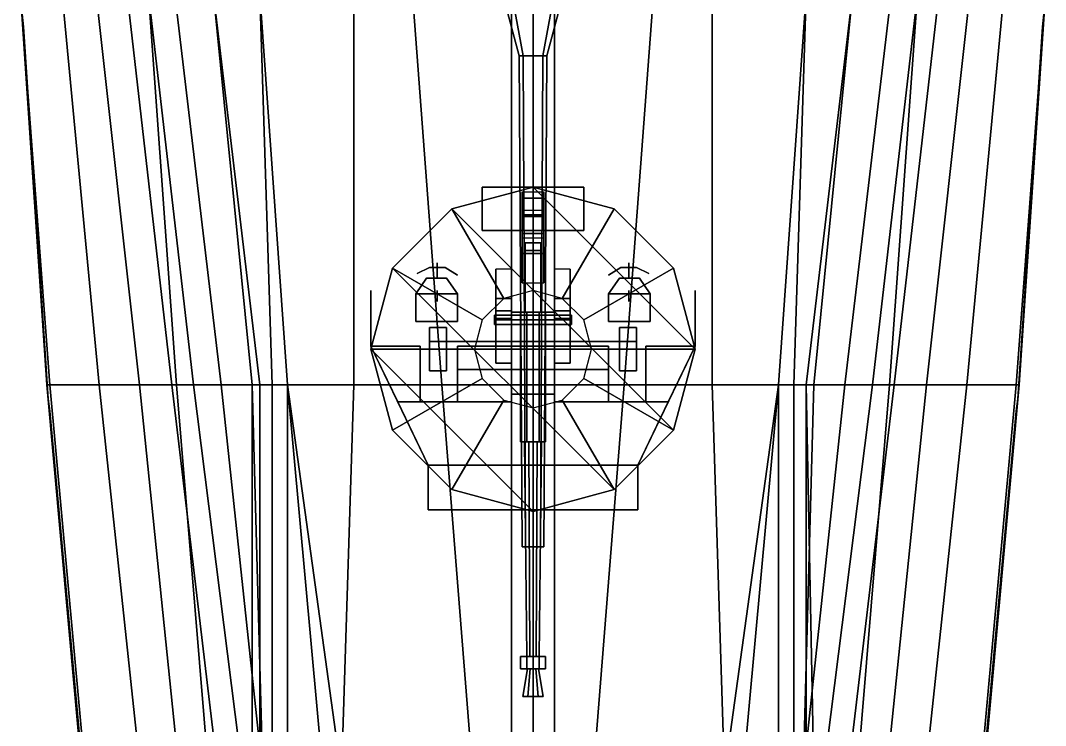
# Model space of a CAD drawing. Header units: millimetres. Extents: x -3.8 to 3.8, y -36.3 to 63.6.
# Drawn here: x -3.32 to 3.32, y -25.62 to -21.05 of the extents above; entities that cross this region are included whole.
import ezdxf

# ---------------------------------------------------------------- set-up
doc = ezdxf.new("R2010")
doc.units = ezdxf.units.MM
for name, color, linetype in [('gun', 1, 'Continuous'), ('railings', 6, 'Continuous'), ('sleeve', 5, 'Continuous'), ('superstructure', 3, 'Continuous'), ('turret', 2, 'Continuous')]:
    doc.layers.add(name, color=color, linetype=linetype)

msp = doc.modelspace()

# ---------------------------------------------------------------- linework, layer by layer
for points in [[(-3.32, -20.88, 1.71), (-3.05, -20.88, 1.01), (-2.81, -23.41, 1.01), (-3.13, -23.41, 1.53)], [(-3.32, -20.88, 1.71), (-3.32, -20.88, 1.71), (-3.13, -23.41, 1.53), (-3.15, -23.41, 1.71)], [(-3.05, -20.88, 1.01), (-2.83, -20.88, 0.53), (-2.55, -23.41, 0.53), (-2.81, -23.41, 1.01)], [(-2.83, -20.88, 0.53), (-2.63, -20.88), (-2.34, -23.41), (-2.55, -23.41, 0.53)], [(-2.63, -20.88), (-2.49, -20.88, -0.27), (-2.2, -23.41, -0.27), (-2.34, -23.41)], [(-2.49, -20.88, -0.27), (-2.32, -20.88, -0.5), (-2.02, -23.41, -0.5), (-2.2, -23.41, -0.27)], [(-2.32, -20.88, -0.5), (-2.07, -20.88, -0.73), (-1.82, -23.41, -0.73), (-2.02, -23.41, -0.5)], [(-2.07, -20.88, -0.73), (-1.77, -20.88, -0.93), (-1.69, -23.41, -0.91), (-1.77, -23.41, -0.85)], [(-2.07, -20.88, -0.73), (-2.07, -20.88, -0.73), (-1.77, -23.41, -0.85), (-1.82, -23.41, -0.73)], [(-1.77, -20.88, -0.93), (-1.77, -20.88, -0.93), (-1.59, -23.41, -0.91), (-1.69, -23.41, -0.91)], [(-1.77, -20.88, -0.93), (-1.16, -20.88, -1.23), (-1.16, -23.41, -1.09), (-1.59, -23.41, -0.91)], [(-1.16, -20.88, -1.23), (-0.78, -20.88, -1.37), (-0.59, -23.41, -1.3), (-1.16, -23.41, -1.09)], [(-0.78, -20.88, -1.37), (-0.14, -20.88, -1.56), (-0.14, -23.41, -1.41), (-0.59, -23.41, -1.3)], [(0, -23.41, -1.41), (-0.14, -23.41, -1.41), (-0.14, -20.88, -1.56), (0, -20.88, -1.56)], [(0, -20.88, -1.56), (0.14, -20.88, -1.56), (0.14, -23.41, -1.41), (0, -23.41, -1.41)], [(0.59, -23.41, -1.3), (0.14, -23.41, -1.41), (0.14, -20.88, -1.56), (0.78, -20.88, -1.37)], [(1.16, -23.41, -1.09), (0.59, -23.41, -1.3), (0.78, -20.88, -1.37), (1.16, -20.88, -1.23)], [(1.59, -23.41, -0.91), (1.16, -23.41, -1.09), (1.16, -20.88, -1.23), (1.77, -20.88, -0.93)], [(1.69, -23.41, -0.91), (1.59, -23.41, -0.91), (1.77, -20.88, -0.93)], [(1.77, -23.41, -0.85), (1.69, -23.41, -0.91), (1.77, -20.88, -0.93), (2.07, -20.88, -0.73)], [(1.82, -23.41, -0.73), (1.77, -23.41, -0.85), (2.07, -20.88, -0.73)], [(2.02, -23.41, -0.5), (1.82, -23.41, -0.73), (2.07, -20.88, -0.73), (2.32, -20.88, -0.5)], [(2.2, -23.41, -0.27), (2.02, -23.41, -0.5), (2.32, -20.88, -0.5), (2.49, -20.88, -0.27)], [(2.34, -23.41), (2.2, -23.41, -0.27), (2.49, -20.88, -0.27), (2.63, -20.88)], [(2.55, -23.41, 0.53), (2.34, -23.41), (2.63, -20.88), (2.83, -20.88, 0.53)], [(2.81, -23.41, 1.01), (2.55, -23.41, 0.53), (2.83, -20.88, 0.53), (3.05, -20.88, 1.01)], [(3.13, -23.41, 1.53), (2.81, -23.41, 1.01), (3.05, -20.88, 1.01), (3.32, -20.88, 1.71)], [(3.15, -23.41, 1.71), (3.13, -23.41, 1.53), (3.32, -20.88, 1.71)], [(-3.15, -23.41, 1.71), (-3.13, -23.41, 1.53), (-2.9, -25.94, 1.53), (-2.92, -25.94, 1.72)], [(-3.13, -23.41, 1.53), (-2.81, -23.41, 1.01), (-2.54, -25.94, 1.01), (-2.9, -25.94, 1.53)], [(-2.81, -23.41, 1.01), (-2.55, -23.41, 0.53), (-2.29, -25.94, 0.53), (-2.54, -25.94, 1.01)], [(-2.55, -23.41, 0.53), (-2.34, -23.41), (-2.04, -25.94), (-2.29, -25.94, 0.53)], [(-2.34, -23.41), (-2.2, -23.41, -0.27), (-1.88, -25.94, -0.27), (-2.04, -25.94)], [(-2.2, -23.41, -0.27), (-2.02, -23.41, -0.5), (-1.75, -25.94, -0.5), (-1.88, -25.94, -0.27)], [(-2.02, -23.41, -0.5), (-1.82, -23.41, -0.73), (-1.75, -25.94, -0.5)], [(-1.82, -23.41, -0.73), (-1.82, -23.41, -0.73), (-1.82, -25.94, -0.73), (-1.75, -25.94, -0.5)], [(-1.82, -23.41, -0.73), (-1.77, -23.41, -0.85), (-1.77, -25.94, -0.85), (-1.82, -25.94, -0.73)], [(-1.77, -23.41, -0.85), (-1.69, -23.41, -0.91), (-1.69, -25.94, -0.91), (-1.77, -25.94, -0.85)], [(-1.69, -23.41, -0.91), (-1.59, -23.41, -0.91), (-1.59, -25.94, -0.91), (-1.69, -25.94, -0.91)], [(-1.59, -23.41, -0.91), (-1.59, -23.41, -0.91), (-1.24, -25.94, -0.85), (-1.36, -25.94, -0.85)], [(-1.59, -23.41, -0.91), (-1.59, -23.41, -0.91), (-1.36, -25.94, -0.85), (-1.59, -25.94, -0.91)], [(-1.59, -23.41, -0.91), (-1.16, -23.41, -1.09), (-1.24, -25.94, -0.85)], [(-1.16, -23.41, -1.09), (-0.59, -23.41, -1.3), (-0.39, -25.94, -1.2), (-1.24, -25.94, -0.85)], [(-0.59, -23.41, -1.3), (-0.14, -23.41, -1.41), (-0.14, -25.94, -1.26), (-0.39, -25.94, -1.2)], [(0, -25.94, -1.26), (-0.14, -25.94, -1.26), (-0.14, -23.41, -1.41), (0, -23.41, -1.41)], [(0, -23.41, -1.41), (0.14, -23.41, -1.41), (0.14, -25.94, -1.26), (0, -25.94, -1.26)], [(0.39, -25.94, -1.2), (0.14, -25.94, -1.26), (0.14, -23.41, -1.41), (0.59, -23.41, -1.3)], [(1.24, -25.94, -0.85), (0.39, -25.94, -1.2), (0.59, -23.41, -1.3), (1.16, -23.41, -1.09)], [(1.24, -25.94, -0.85), (1.24, -25.94, -0.85), (1.16, -23.41, -1.09), (1.59, -23.41, -0.91)], [(1.36, -25.94, -0.85), (1.24, -25.94, -0.85), (1.59, -23.41, -0.91)], [(1.59, -25.94, -0.91), (1.36, -25.94, -0.85), (1.59, -23.41, -0.91)], [(1.69, -25.94, -0.91), (1.59, -25.94, -0.91), (1.59, -23.41, -0.91), (1.69, -23.41, -0.91)], [(1.77, -25.94, -0.85), (1.69, -25.94, -0.91), (1.69, -23.41, -0.91), (1.77, -23.41, -0.85)], [(1.88, -25.94, -0.27), (1.75, -25.94, -0.5), (2.02, -23.41, -0.5), (2.2, -23.41, -0.27)], [(1.75, -25.94, -0.5), (1.82, -25.94, -0.73), (1.77, -23.41, -0.85), (1.82, -23.41, -0.73)], [(1.75, -25.94, -0.5), (1.75, -25.94, -0.5), (1.82, -23.41, -0.73), (2.02, -23.41, -0.5)], [(1.82, -25.94, -0.73), (1.77, -25.94, -0.85), (1.77, -23.41, -0.85)], [(2.04, -25.94), (1.88, -25.94, -0.27), (2.2, -23.41, -0.27), (2.34, -23.41)], [(2.29, -25.94, 0.53), (2.04, -25.94), (2.34, -23.41), (2.55, -23.41, 0.53)], [(2.54, -25.94, 1.01), (2.29, -25.94, 0.53), (2.55, -23.41, 0.53), (2.81, -23.41, 1.01)], [(2.9, -25.94, 1.53), (2.54, -25.94, 1.01), (2.81, -23.41, 1.01), (3.13, -23.41, 1.53)], [(2.92, -25.94, 1.72), (2.9, -25.94, 1.53), (3.13, -23.41, 1.53), (3.15, -23.41, 1.71)]]:
    msp.add_3dface(points)
at = {"layer": 'gun'}
for points in [[(-0.07, -24.46, 3.43), (-0.0495, -24.46, 3.4795), (-0.0636, -21.28, 3.4936), (-0.09, -21.28, 3.43)], [(-0.0495, -24.46, 3.3805), (-0.07, -24.46, 3.43), (-0.09, -21.28, 3.43), (-0.0636, -21.28, 3.3664)], [(-0.0495, -24.46, 3.4795), (0, -24.46, 3.5), (0, -21.28, 3.52), (-0.0636, -21.28, 3.4936)], [(0, -24.46, 3.36), (-0.0495, -24.46, 3.3805), (-0.0636, -21.28, 3.3664), (0, -21.28, 3.34)], [(0, -24.46, 3.5), (0.0495, -24.46, 3.4795), (0.0636, -21.28, 3.4936), (0, -21.28, 3.52)], [(0.0495, -24.46, 3.3805), (0, -24.46, 3.36), (0, -21.28, 3.34), (0.0636, -21.28, 3.3664)], [(0.0495, -24.46, 3.4795), (0.07, -24.46, 3.43), (0.09, -21.28, 3.43), (0.0636, -21.28, 3.4936)], [(0.07, -24.46, 3.43), (0.0495, -24.46, 3.3805), (0.0636, -21.28, 3.3664), (0.09, -21.28, 3.43)], [(-0.04, -25.17, 3.05), (-0.02, -25.17, 3.0846), (-0.0275, -23.78, 3.0976), (-0.055, -23.78, 3.05)], [(-0.02, -25.17, 3.0154), (-0.04, -25.17, 3.05), (-0.055, -23.78, 3.05), (-0.0275, -23.78, 3.0024)], [(0.02, -25.17, 3.0154), (-0.02, -25.17, 3.0154), (-0.0275, -23.78, 3.0024), (0.0275, -23.78, 3.0024)], [(-0.02, -25.17, 3.0846), (0.02, -25.17, 3.0846), (0.0275, -23.78, 3.0976), (-0.0275, -23.78, 3.0976)], [(0.02, -25.17, 3.0846), (0.04, -25.17, 3.05), (0.055, -23.78, 3.05), (0.0275, -23.78, 3.0976)], [(0.04, -25.17, 3.05), (0.02, -25.17, 3.0154), (0.0275, -23.78, 3.0024), (0.055, -23.78, 3.05)], [(-0.07, -24.46, 3.43), (0.0495, -24.46, 3.3805), (0.07, -24.46, 3.43), (-0.0495, -24.46, 3.4795)], [(-0.0495, -24.46, 3.3805), (0, -24.46, 3.36), (0.0495, -24.46, 3.3805), (-0.07, -24.46, 3.43)], [(-0.0495, -24.46, 3.4795), (0.07, -24.46, 3.43), (0.0495, -24.46, 3.4795), (0, -24.46, 3.5)], [(-0.04, -25.17, 3.1193), (-0.08, -25.17, 3.05), (-0.08, -25.25, 3.05), (-0.04, -25.25, 3.1193)], [(-0.08, -25.17, 3.05), (-0.04, -25.17, 2.9807), (-0.04, -25.25, 2.9807), (-0.08, -25.25, 3.05)], [(0.08, -25.17, 3.05), (-0.08, -25.17, 3.05), (-0.04, -25.17, 3.1193), (0.04, -25.17, 3.1193)], [(0.04, -25.17, 2.9807), (-0.04, -25.17, 2.9807), (-0.08, -25.17, 3.05), (0.08, -25.17, 3.05)], [(-0.04, -25.17, 2.9807), (0.04, -25.17, 2.9807), (0.04, -25.25, 2.9807), (-0.04, -25.25, 2.9807)], [(0.04, -25.17, 3.1193), (-0.04, -25.17, 3.1193), (-0.04, -25.25, 3.1193), (0.04, -25.25, 3.1193)], [(0.08, -25.17, 3.05), (0.04, -25.17, 3.1193), (0.04, -25.25, 3.1193), (0.08, -25.25, 3.05)], [(0.04, -25.17, 2.9807), (0.08, -25.17, 3.05), (0.08, -25.25, 3.05), (0.04, -25.25, 2.9807)], [(0.04, -25.25, 3.1193), (-0.04, -25.25, 3.1193), (-0.08, -25.25, 3.05), (0.08, -25.25, 3.05)], [(0.08, -25.25, 3.05), (-0.08, -25.25, 3.05), (-0.04, -25.25, 2.9807), (0.04, -25.25, 2.9807)], [(-0.0175, -25.25, 3.0803), (-0.035, -25.25, 3.05), (-0.065, -25.43, 3.05), (-0.0325, -25.43, 3.1063)], [(-0.035, -25.25, 3.05), (-0.0175, -25.25, 3.0197), (-0.0325, -25.43, 2.9937), (-0.065, -25.43, 3.05)], [(0.0175, -25.25, 3.0803), (-0.0175, -25.25, 3.0803), (-0.0325, -25.43, 3.1063), (0.0325, -25.43, 3.1063)], [(-0.0175, -25.25, 3.0197), (0.0175, -25.25, 3.0197), (0.0325, -25.43, 2.9937), (-0.0325, -25.43, 2.9937)], [(0.035, -25.25, 3.05), (0.0175, -25.25, 3.0803), (0.0325, -25.43, 3.1063), (0.065, -25.43, 3.05)], [(0.0175, -25.25, 3.0197), (0.035, -25.25, 3.05), (0.065, -25.43, 3.05), (0.0325, -25.43, 2.9937)], [(0.0325, -25.43, 3.1063), (-0.0325, -25.43, 3.1063), (-0.065, -25.43, 3.05), (0.065, -25.43, 3.05)], [(0.065, -25.43, 3.05), (-0.065, -25.43, 3.05), (-0.0325, -25.43, 2.9937), (0.0325, -25.43, 2.9937)]]:
    msp.add_3dface(points, dxfattribs=at)
at = {"layer": 'railings'}
for points in [[(-3.31, -21.01, 1.71), (-3.31, -21.01, 2.71), (-3.3, -21.09, 2.71), (-3.3, -21.09, 1.71)], [(-3.3, -21.09, 1.71), (-3.3, -21.09, 2.71), (-3.31, -21.01, 2.71), (-3.31, -21.01, 1.71)], [(3.3, -21.09, 1.71), (3.3, -21.09, 2.71), (3.31, -21.01, 2.71), (3.31, -21.01, 1.71)], [(3.31, -21.01, 1.71), (3.31, -21.01, 2.71), (3.3, -21.09, 2.71), (3.3, -21.09, 1.71)], [(-3.14, -23.5, 2.63), (-3.3, -21.09, 2.63), (-3.3, -21.09, 2.71), (-3.14, -23.5, 2.71)], [(-3.14, -23.5, 2.71), (-3.3, -21.09, 2.71), (-3.3, -21.09, 2.63), (-3.14, -23.5, 2.63)], [(-3.14, -23.5, 2.16), (-3.3, -21.09, 2.16), (-3.3, -21.09, 2.24), (-3.14, -23.5, 2.24)], [(-3.14, -23.5, 2.24), (-3.3, -21.09, 2.24), (-3.3, -21.09, 2.16), (-3.14, -23.5, 2.16)], [(3.14, -23.5, 2.24), (3.3, -21.09, 2.24), (3.3, -21.09, 2.16), (3.14, -23.5, 2.16)], [(3.14, -23.5, 2.16), (3.3, -21.09, 2.16), (3.3, -21.09, 2.24), (3.14, -23.5, 2.24)], [(3.14, -23.5, 2.63), (3.3, -21.09, 2.63), (3.3, -21.09, 2.71), (3.14, -23.5, 2.71)], [(3.14, -23.5, 2.71), (3.3, -21.09, 2.71), (3.3, -21.09, 2.63), (3.14, -23.5, 2.63)], [(-3.14, -23.5, 1.71), (-3.14, -23.5, 2.71), (-3.13, -23.58, 2.71), (-3.13, -23.58, 1.71)], [(-3.13, -23.58, 1.71), (-3.13, -23.58, 2.71), (-3.14, -23.5, 2.71), (-3.14, -23.5, 1.71)], [(3.14, -23.5, 1.71), (3.14, -23.5, 2.71), (3.13, -23.58, 2.71), (3.13, -23.58, 1.71)], [(3.13, -23.58, 1.71), (3.13, -23.58, 2.71), (3.14, -23.5, 2.71), (3.14, -23.5, 1.71)], [(-2.91, -25.99, 2.72), (-3.13, -23.58, 2.71), (-3.13, -23.58, 2.63), (-2.91, -25.99, 2.64)], [(-2.91, -25.99, 2.64), (-3.13, -23.58, 2.63), (-3.13, -23.58, 2.71), (-2.91, -25.99, 2.72)], [(-2.91, -25.99, 2.25), (-3.13, -23.58, 2.24), (-3.13, -23.58, 2.16), (-2.91, -25.99, 2.17)], [(-2.91, -25.99, 2.17), (-3.13, -23.58, 2.16), (-3.13, -23.58, 2.24), (-2.91, -25.99, 2.25)], [(2.91, -25.99, 2.17), (3.13, -23.58, 2.16), (3.13, -23.58, 2.24), (2.91, -25.99, 2.25)], [(2.91, -25.99, 2.25), (3.13, -23.58, 2.24), (3.13, -23.58, 2.16), (2.91, -25.99, 2.17)], [(2.91, -25.99, 2.72), (3.13, -23.58, 2.71), (3.13, -23.58, 2.63), (2.91, -25.99, 2.64)], [(2.91, -25.99, 2.64), (3.13, -23.58, 2.63), (3.13, -23.58, 2.71), (2.91, -25.99, 2.72)]]:
    msp.add_3dface(points, dxfattribs=at)
at = {"layer": 'sleeve'}
for points in [[(-0.09, -21.28, 3.43), (-0.0636, -21.28, 3.4936), (-0.1273, -20.94, 3.5573), (-0.18, -20.94, 3.43)], [(-0.0636, -21.28, 3.3664), (-0.09, -21.28, 3.43), (-0.18, -20.94, 3.43), (-0.1273, -20.94, 3.3027)], [(-0.0636, -21.28, 3.4936), (0, -21.28, 3.52), (0, -20.94, 3.61), (-0.1273, -20.94, 3.5573)], [(0, -21.28, 3.34), (-0.0636, -21.28, 3.3664), (-0.1273, -20.94, 3.3027), (0, -20.94, 3.25)], [(0, -21.28, 3.52), (0.0636, -21.28, 3.4936), (0.1273, -20.94, 3.5573), (0, -20.94, 3.61)], [(0.0636, -21.28, 3.3664), (0, -21.28, 3.34), (0, -20.94, 3.25), (0.1273, -20.94, 3.3027)], [(0.0636, -21.28, 3.4936), (0.09, -21.28, 3.43), (0.18, -20.94, 3.43), (0.1273, -20.94, 3.5573)], [(0.09, -21.28, 3.43), (0.0636, -21.28, 3.3664), (0.1273, -20.94, 3.3027), (0.18, -20.94, 3.43)], [(-0.33, -22.13, 3.16), (-0.33, -22.41, 3.16), (0.33, -22.41, 3.16), (0.33, -22.13, 3.16)], [(0.33, -22.13, 2.8), (0.33, -22.41, 2.8), (-0.33, -22.41, 2.8), (-0.33, -22.13, 2.8)], [(-0.33, -22.13, 2.8), (-0.33, -22.41, 2.8), (-0.33, -22.41, 3.16), (-0.33, -22.13, 3.16)], [(0.33, -22.13, 3.16), (0.33, -22.13, 2.8), (-0.33, -22.13, 2.8), (-0.33, -22.13, 3.16)], [(-0.07, -22.2, 2.59), (-0.07, -22.31, 2.64), (-0.07, -22.28, 2.8), (-0.07, -22.16, 2.8)], [(0.07, -22.16, 2.8), (0.07, -22.2, 2.59), (-0.07, -22.2, 2.59), (-0.07, -22.16, 2.8)], [(0.07, -22.28, 2.8), (0.07, -22.31, 2.64), (0.07, -22.2, 2.59), (0.07, -22.16, 2.8)], [(0.33, -22.41, 3.16), (0.33, -22.41, 2.8), (0.33, -22.13, 2.8), (0.33, -22.13, 3.16)], [(-0.07, -22.32, 2.38), (-0.07, -22.43, 2.43), (-0.07, -22.31, 2.64), (-0.07, -22.2, 2.59)], [(0.07, -22.2, 2.59), (0.07, -22.32, 2.38), (-0.07, -22.32, 2.38), (-0.07, -22.2, 2.59)], [(0.07, -22.31, 2.64), (0.07, -22.43, 2.43), (0.07, -22.32, 2.38), (0.07, -22.2, 2.59)], [(-0.07, -22.28, 2.8), (-0.07, -22.31, 2.64), (0.07, -22.31, 2.64), (0.07, -22.28, 2.8)], [(-0.07, -22.31, 2.64), (-0.07, -22.43, 2.43), (0.07, -22.43, 2.43), (0.07, -22.31, 2.64)], [(-0.07, -22.43, 2.26), (-0.07, -22.56, 2.31), (-0.07, -22.43, 2.43), (-0.07, -22.32, 2.38)], [(0.07, -22.32, 2.38), (0.07, -22.43, 2.26), (-0.07, -22.43, 2.26), (-0.07, -22.32, 2.38)], [(0.07, -22.43, 2.43), (0.07, -22.56, 2.31), (0.07, -22.43, 2.26), (0.07, -22.32, 2.38)], [(-0.33, -22.41, 3.16), (-0.33, -22.41, 2.8), (0.33, -22.41, 2.8), (0.33, -22.41, 3.16)], [(-0.14, -22.41, 3.12), (-0.14, -22.94, 3.12), (0.14, -22.94, 3.12), (0.14, -22.41, 3.12)], [(0.14, -22.41, 2.85), (0.14, -22.94, 2.85), (-0.14, -22.94, 2.85), (-0.14, -22.41, 2.85)], [(-0.14, -22.41, 2.85), (-0.14, -22.94, 2.85), (-0.14, -22.94, 3.12), (-0.14, -22.41, 3.12)], [(-0.07, -22.57, 2.16), (-0.07, -22.75, 2.21), (-0.07, -22.56, 2.31), (-0.07, -22.43, 2.26)], [(0.07, -22.43, 2.26), (0.07, -22.46, 2.23), (-0.07, -22.46, 2.23), (-0.07, -22.43, 2.26)], [(-0.07, -22.43, 2.43), (-0.07, -22.56, 2.31), (0.07, -22.56, 2.31), (0.07, -22.43, 2.43)], [(0.07, -22.56, 2.31), (0.07, -22.75, 2.21), (0.07, -22.57, 2.16), (0.07, -22.43, 2.26)], [(0.14, -22.94, 3.12), (0.14, -22.94, 2.85), (0.14, -22.41, 2.85), (0.14, -22.41, 3.12)], [(-0.05, -22.49, 3.12), (-0.05, -22.54, 3.12), (-0.05, -22.54, 3.34), (-0.05, -22.49, 3.21)], [(-0.05, -22.49, 3.21), (-0.05, -22.54, 3.34), (0.05, -22.54, 3.34), (0.05, -22.49, 3.21)], [(0.05, -22.49, 3.21), (0.05, -22.49, 3.12), (-0.05, -22.49, 3.12), (-0.05, -22.49, 3.21)], [(0.05, -22.54, 3.34), (0.05, -22.54, 3.12), (0.05, -22.49, 3.12), (0.05, -22.49, 3.21)], [(-0.07, -22.56, 2.31), (-0.07, -22.75, 2.21), (0.07, -22.75, 2.21), (0.07, -22.56, 2.31)], [(-0.05, -22.54, 3.12), (-0.05, -22.94, 3.12), (-0.05, -22.94, 3.18), (-0.05, -22.54, 3.34)], [(-0.05, -22.54, 3.34), (-0.05, -22.94, 3.18), (0.05, -22.94, 3.18), (0.05, -22.54, 3.34)], [(0.05, -22.94, 3.18), (0.05, -22.94, 3.12), (0.05, -22.54, 3.12), (0.05, -22.54, 3.34)], [(-0.25, -23.02, 2.98), (-0.25, -22.99, 3.01), (-0.25, -22.96, 2.98), (-0.25, -22.99, 2.95)], [(0.25, -22.99, 3.01), (0.25, -22.96, 2.98), (-0.25, -22.96, 2.98), (-0.25, -22.99, 3.01)], [(0.25, -22.96, 2.98), (0.25, -22.99, 2.95), (-0.25, -22.99, 2.95), (-0.25, -22.96, 2.98)], [(-0.14, -22.94, 2.98), (-0.14, -23.47, 2.98), (0.14, -23.47, 2.98), (0.14, -22.94, 2.98)], [(0.14, -22.94, 2.85), (0.14, -23.47, 2.85), (-0.14, -23.47, 2.85), (-0.14, -22.94, 2.85)], [(-0.14, -22.94, 3.12), (-0.14, -22.94, 2.85), (0.14, -22.94, 2.85), (0.14, -22.94, 3.12)], [(-0.14, -22.94, 2.85), (-0.14, -23.47, 2.85), (-0.14, -23.47, 2.98), (-0.14, -22.94, 2.98)], [(-0.04, -22.94, 3.1193), (-0.08, -22.94, 3.05), (-0.08, -23.78, 3.05), (-0.04, -23.78, 3.1193)], [(-0.08, -22.94, 3.05), (-0.04, -22.94, 2.9807), (-0.04, -23.78, 2.9807), (-0.08, -23.78, 3.05)], [(-0.05, -22.94, 3.18), (-0.05, -22.94, 3.12), (0.05, -22.94, 3.12), (0.05, -22.94, 3.18)], [(-0.04, -22.94, 2.9807), (0.04, -22.94, 2.9807), (0.04, -23.78, 2.9807), (-0.04, -23.78, 2.9807)], [(0.04, -22.94, 3.1193), (-0.04, -22.94, 3.1193), (-0.04, -23.78, 3.1193), (0.04, -23.78, 3.1193)], [(0.08, -22.94, 3.05), (0.04, -22.94, 3.1193), (0.04, -23.78, 3.1193), (0.08, -23.78, 3.05)], [(0.04, -22.94, 2.9807), (0.08, -22.94, 3.05), (0.08, -23.78, 3.05), (0.04, -23.78, 2.9807)], [(0.14, -23.47, 2.98), (0.14, -23.47, 2.85), (0.14, -22.94, 2.85), (0.14, -22.94, 2.98)], [(0.25, -22.99, 2.95), (0.25, -22.96, 2.98), (0.25, -22.99, 3.01), (0.25, -23.02, 2.98)], [(-0.67, -23.32, 3.27), (-0.56, -23.32, 3.27), (-0.56, -23.04, 3.27), (-0.67, -23.04, 3.27)], [(-0.67, -23.04, 3.14), (-0.56, -23.04, 3.14), (-0.56, -23.32, 3.14), (-0.67, -23.32, 3.14)], [(-0.67, -23.04, 3.27), (-0.67, -23.04, 3.14), (-0.67, -23.32, 3.14), (-0.67, -23.32, 3.27)], [(-0.56, -23.04, 3.27), (-0.56, -23.04, 3.14), (-0.67, -23.04, 3.14), (-0.67, -23.04, 3.27)], [(-0.56, -23.32, 3.27), (-0.56, -23.32, 3.14), (-0.56, -23.04, 3.14), (-0.56, -23.04, 3.27)], [(0.25, -23.02, 2.98), (0.25, -22.99, 3.01), (-0.25, -22.99, 3.01), (-0.25, -23.02, 2.98)], [(0.25, -22.99, 2.95), (0.25, -23.02, 2.98), (-0.25, -23.02, 2.98), (-0.25, -22.99, 2.95)], [(0.67, -23.04, 3.27), (0.67, -23.04, 3.14), (0.56, -23.04, 3.14), (0.56, -23.04, 3.27)], [(0.56, -23.32, 3.27), (0.67, -23.32, 3.27), (0.67, -23.04, 3.27), (0.56, -23.04, 3.27)], [(0.56, -23.04, 3.27), (0.56, -23.04, 3.14), (0.56, -23.32, 3.14), (0.56, -23.32, 3.27)], [(0.56, -23.04, 3.14), (0.67, -23.04, 3.14), (0.67, -23.32, 3.14), (0.56, -23.32, 3.14)], [(0.67, -23.32, 3.27), (0.67, -23.32, 3.14), (0.67, -23.04, 3.14), (0.67, -23.04, 3.27)], [(-0.67, -23.13, 3.14), (-0.67, -23.13, 3.09), (-0.67, -23.18, 3.09), (-0.67, -23.18, 3.14)], [(0.67, -23.13, 3.14), (0.67, -23.13, 3.09), (-0.67, -23.13, 3.09), (-0.67, -23.13, 3.14)], [(-0.67, -23.13, 3.09), (0.67, -23.13, 3.09), (0.67, -23.18, 3.09), (-0.67, -23.18, 3.09)], [(-0.56, -23.18, 3.14), (0.56, -23.18, 3.14), (0.56, -23.13, 3.14), (-0.56, -23.13, 3.14)], [(0.67, -23.18, 3.14), (0.67, -23.18, 3.09), (0.67, -23.13, 3.09), (0.67, -23.13, 3.14)], [(-0.67, -23.18, 3.09), (0.67, -23.18, 3.09), (0.67, -23.18, 3.14), (-0.67, -23.18, 3.14)], [(-0.67, -23.32, 3.14), (-0.56, -23.32, 3.14), (-0.56, -23.32, 3.27), (-0.67, -23.32, 3.27)], [(0.56, -23.32, 3.14), (0.67, -23.32, 3.14), (0.67, -23.32, 3.27), (0.56, -23.32, 3.27)], [(-0.14, -23.47, 2.98), (-0.14, -23.47, 2.85), (0.14, -23.47, 2.85), (0.14, -23.47, 2.98)], [(0.04, -23.78, 3.1193), (-0.04, -23.78, 3.1193), (-0.08, -23.78, 3.05), (0.08, -23.78, 3.05)], [(0.08, -23.78, 3.05), (-0.08, -23.78, 3.05), (-0.04, -23.78, 2.9807), (0.04, -23.78, 2.9807)]]:
    msp.add_3dface(points, dxfattribs=at)
at = {"layer": 'superstructure'}
for points in [[(-3.32, -20.88, 1.71), (-3.15, -23.41, 1.71), (-2.31, -23.41, 2), (-2.49, -20.88, 2.03)], [(2.31, -23.41, 2), (2.49, -20.88, 2.03), (-2.49, -20.88, 2.03), (-2.31, -23.41, 2)], [(2.49, -20.88, 2.03), (2.31, -23.41, 2), (3.15, -23.41, 1.71), (3.32, -20.88, 1.71)], [(-3.15, -23.41, 1.71), (-2.92, -25.94, 1.72), (-2.1, -25.94, 1.96), (-2.31, -23.41, 2)], [(-2.31, -23.41, 2), (-2.1, -25.94, 1.96), (2.1, -25.94, 1.96), (2.31, -23.41, 2)], [(2.31, -23.41, 2), (2.1, -25.94, 1.96), (2.92, -25.94, 1.72), (3.15, -23.41, 1.71)]]:
    msp.add_3dface(points, dxfattribs=at)
at = {"layer": 'turret'}
for points in [[(-0.525, -22.2707, 2.23), (0.9093, -23.705, 2.23), (1.05, -23.18, 2.23), (0, -22.13, 2.23)], [(0, -22.13, 2.13), (-0.525, -22.2707, 2.13), (-0.525, -22.2707, 2.23), (0, -22.13, 2.23)], [(-0.525, -22.2707, 2.13), (0, -22.13, 2.13), (0, -22.8, 2), (-0.19, -22.8509, 2)], [(0.525, -22.2707, 2.13), (0, -22.13, 2.13), (0, -22.13, 2.23), (0.525, -22.2707, 2.23)], [(0, -22.13, 2.13), (0.525, -22.2707, 2.13), (0.19, -22.8509, 2), (0, -22.8, 2)], [(0, -22.13, 2.23), (1.05, -23.18, 2.23), (0.9093, -22.655, 2.23), (0.525, -22.2707, 2.23)], [(-0.525, -22.2707, 2.13), (-0.9093, -22.655, 2.13), (-0.9093, -22.655, 2.23), (-0.525, -22.2707, 2.23)], [(-0.9093, -22.655, 2.13), (-0.525, -22.2707, 2.13), (-0.19, -22.8509, 2), (-0.3291, -22.99, 2)], [(-0.9093, -22.655, 2.23), (0.525, -24.0893, 2.23), (0.9093, -23.705, 2.23), (-0.525, -22.2707, 2.23)], [(0.525, -22.2707, 2.13), (0.9093, -22.655, 2.13), (0.3291, -22.99, 2), (0.19, -22.8509, 2)], [(0.9093, -22.655, 2.13), (0.525, -22.2707, 2.13), (0.525, -22.2707, 2.23), (0.9093, -22.655, 2.23)], [(-0.62, -22.65, 2.69), (-0.62, -22.72, 2.55), (-0.62, -22.68, 2.55), (-0.62, -22.62, 2.69)], [(-0.62, -22.62, 2.69), (-0.62, -22.68, 2.55), (-0.62, -22.72, 2.55), (-0.62, -22.65, 2.69)], [(0.62, -22.65, 2.69), (0.62, -22.72, 2.55), (0.62, -22.68, 2.55), (0.62, -22.62, 2.69)], [(0.62, -22.62, 2.69), (0.62, -22.68, 2.55), (0.62, -22.72, 2.55), (0.62, -22.65, 2.69)], [(-0.9093, -22.655, 2.13), (-1.05, -23.18, 2.13), (-1.05, -23.18, 2.23), (-0.9093, -22.655, 2.23)], [(-1.05, -23.18, 2.13), (-0.9093, -22.655, 2.13), (-0.3291, -22.99, 2), (-0.38, -23.18, 2)], [(-1.05, -23.18, 2.23), (0, -24.23, 2.23), (0.525, -24.0893, 2.23), (-0.9093, -22.655, 2.23)], [(-0.75, -22.69, 2.81), (-0.75, -22.69, 2.69), (-0.67, -22.65, 2.69), (-0.67, -22.65, 2.81)], [(-0.67, -22.65, 2.81), (-0.67, -22.65, 2.69), (-0.75, -22.69, 2.69), (-0.75, -22.69, 2.81)], [(-0.67, -22.65, 2.81), (-0.67, -22.65, 2.69), (-0.57, -22.65, 2.69), (-0.57, -22.65, 2.81)], [(-0.57, -22.65, 2.81), (-0.57, -22.65, 2.69), (-0.67, -22.65, 2.69), (-0.67, -22.65, 2.81)], [(-0.57, -22.65, 2.81), (-0.57, -22.65, 2.69), (-0.49, -22.7, 2.69), (-0.49, -22.7, 2.81)], [(-0.49, -22.7, 2.81), (-0.49, -22.7, 2.69), (-0.57, -22.65, 2.69), (-0.57, -22.65, 2.81)], [(-0.24, -22.93, 2.83), (-0.14, -22.93, 2.83), (-0.14, -22.66, 2.23), (-0.24, -22.66, 2.23)], [(-0.24, -22.66, 2.23), (-0.24, -23.27, 2.23), (-0.24, -23.27, 2.89), (-0.24, -22.93, 2.83)], [(-0.14, -22.93, 2.83), (-0.14, -23.27, 2.89), (-0.14, -23.27, 2.23), (-0.14, -22.66, 2.23)], [(0.14, -22.93, 2.83), (0.24, -22.93, 2.83), (0.24, -22.66, 2.23), (0.14, -22.66, 2.23)], [(0.14, -22.66, 2.23), (0.14, -23.27, 2.23), (0.14, -23.27, 2.89), (0.14, -22.93, 2.83)], [(0.24, -22.93, 2.83), (0.24, -23.27, 2.89), (0.24, -23.27, 2.23), (0.24, -22.66, 2.23)], [(0.9093, -22.655, 2.13), (1.05, -23.18, 2.13), (0.38, -23.18, 2), (0.3291, -22.99, 2)], [(0.57, -22.65, 2.81), (0.57, -22.65, 2.69), (0.49, -22.7, 2.69), (0.49, -22.7, 2.81)], [(0.49, -22.7, 2.81), (0.49, -22.7, 2.69), (0.57, -22.65, 2.69), (0.57, -22.65, 2.81)], [(0.57, -22.65, 2.81), (0.57, -22.65, 2.69), (0.67, -22.65, 2.69), (0.67, -22.65, 2.81)], [(0.67, -22.65, 2.81), (0.67, -22.65, 2.69), (0.57, -22.65, 2.69), (0.57, -22.65, 2.81)], [(0.67, -22.65, 2.81), (0.67, -22.65, 2.69), (0.75, -22.69, 2.69), (0.75, -22.69, 2.81)], [(0.75, -22.69, 2.81), (0.75, -22.69, 2.69), (0.67, -22.65, 2.69), (0.67, -22.65, 2.81)], [(1.05, -23.18, 2.13), (0.9093, -22.655, 2.13), (0.9093, -22.655, 2.23), (1.05, -23.18, 2.23)], [(-0.69, -22.72, 2.55), (-0.76, -22.82, 2.55), (-0.49, -22.82, 2.55), (-0.56, -22.72, 2.55)], [(-0.56, -22.72, 2.55), (-0.49, -22.82, 2.55), (-0.76, -22.82, 2.55), (-0.69, -22.72, 2.55)], [(0.69, -22.72, 2.55), (0.76, -22.82, 2.55), (0.49, -22.82, 2.55), (0.56, -22.72, 2.55)], [(0.56, -22.72, 2.55), (0.49, -22.82, 2.55), (0.76, -22.82, 2.55), (0.69, -22.72, 2.55)], [(-1.05, -22.94, 3.54), (-1.05, -22.94, 2.23), (-1.05, -22.8, 2.23), (-1.05, -22.8, 3.38)], [(-1.05, -22.8, 3.38), (-1.05, -22.8, 2.23), (-1.05, -22.94, 2.23), (-1.05, -22.94, 3.54)], [(-0.76, -22.82, 2.55), (-0.76, -23, 2.55), (-0.49, -23, 2.55), (-0.49, -22.82, 2.55)], [(-0.49, -22.82, 2.55), (-0.49, -23, 2.55), (-0.76, -23, 2.55), (-0.76, -22.82, 2.55)], [(-0.62, -22.87, 2.55), (-0.62, -22.87, 2.23), (-0.62, -22.8, 2.23), (-0.62, -22.8, 2.55)], [(-0.62, -22.8, 2.55), (-0.62, -22.8, 2.23), (-0.62, -22.87, 2.23), (-0.62, -22.87, 2.55)], [(0.76, -22.82, 2.55), (0.76, -23, 2.55), (0.49, -23, 2.55), (0.49, -22.82, 2.55)], [(0.49, -22.82, 2.55), (0.49, -23, 2.55), (0.76, -23, 2.55), (0.76, -22.82, 2.55)], [(0.62, -22.87, 2.55), (0.62, -22.87, 2.23), (0.62, -22.8, 2.23), (0.62, -22.8, 2.55)], [(0.62, -22.8, 2.55), (0.62, -22.8, 2.23), (0.62, -22.87, 2.23), (0.62, -22.87, 2.55)], [(1.05, -22.8, 3.38), (1.05, -22.8, 2.23), (1.05, -22.94, 2.23), (1.05, -22.94, 3.54)], [(1.05, -22.94, 3.54), (1.05, -22.94, 2.23), (1.05, -22.8, 2.23), (1.05, -22.8, 3.38)], [(-0.24, -22.98, 3.23), (-0.14, -22.98, 3.23), (-0.14, -22.85, 3.31), (-0.24, -22.85, 3.31)], [(-0.24, -22.93, 2.83), (-0.24, -23.27, 2.89), (-0.24, -22.98, 3.23), (-0.24, -22.85, 3.31)], [(-0.24, -22.85, 3.31), (-0.14, -22.85, 3.31), (-0.14, -22.93, 2.83), (-0.24, -22.93, 2.83)], [(-0.14, -22.85, 3.31), (-0.14, -22.98, 3.23), (-0.14, -23.27, 2.89), (-0.14, -22.93, 2.83)], [(0.14, -22.98, 3.23), (0.24, -22.98, 3.23), (0.24, -22.85, 3.31), (0.14, -22.85, 3.31)], [(0.14, -22.85, 3.31), (0.24, -22.85, 3.31), (0.24, -22.93, 2.83), (0.14, -22.93, 2.83)], [(0.14, -22.93, 2.83), (0.14, -23.27, 2.89), (0.14, -22.98, 3.23), (0.14, -22.85, 3.31)], [(0.24, -22.85, 3.31), (0.24, -22.98, 3.23), (0.24, -23.27, 2.89), (0.24, -22.93, 2.83)], [(-1.05, -22.94, 3.54), (-1.05, -22.94, 2.23), (-1.05, -23.16, 2.23), (-1.05, -23.16, 3.54)], [(-1.05, -23.16, 3.54), (-1.05, -23.16, 2.23), (-1.05, -22.94, 2.23), (-1.05, -22.94, 3.54)], [(1.05, -22.94, 3.54), (1.05, -22.94, 2.23), (1.05, -23.16, 2.23), (1.05, -23.16, 3.54)], [(1.05, -23.16, 3.54), (1.05, -23.16, 2.23), (1.05, -22.94, 2.23), (1.05, -22.94, 3.54)], [(-0.24, -23.27, 2.89), (-0.14, -23.27, 2.89), (-0.14, -22.98, 3.23), (-0.24, -22.98, 3.23)], [(0.14, -23.27, 2.89), (0.24, -23.27, 2.89), (0.24, -22.98, 3.23), (0.14, -22.98, 3.23)], [(-1.05, -23.16, 3.54), (-0.73, -23.16, 3.54), (-0.73, -23.52, 3.12), (-0.8763, -23.5215, 3.1221)], [(-0.8763, -23.5215, 3.1221), (-0.73, -23.52, 3.12), (-0.73, -23.16, 3.54), (-1.05, -23.16, 3.54)], [(-0.68, -23.93, 2.65), (-0.68, -23.93, 2.23), (-1.05, -23.16, 2.23), (-1.05, -23.16, 3.54)], [(-1.05, -23.16, 3.54), (-1.05, -23.16, 2.23), (-0.68, -23.93, 2.23), (-0.68, -23.93, 2.65)], [(-0.49, -23.31, 3.37), (0.49, -23.31, 3.37), (0.49, -23.16, 3.54), (-0.49, -23.16, 3.54)], [(-0.49, -23.16, 3.54), (0.49, -23.16, 3.54), (0.49, -23.31, 3.37), (-0.49, -23.31, 3.37)], [(1.05, -23.16, 3.54), (1.05, -23.16, 2.23), (0.68, -23.93, 2.23), (0.68, -23.93, 2.65)], [(0.68, -23.93, 2.65), (0.68, -23.93, 2.23), (1.05, -23.16, 2.23), (1.05, -23.16, 3.54)], [(1.05, -23.16, 3.54), (0.73, -23.16, 3.54), (0.73, -23.52, 3.12), (0.8763, -23.5215, 3.1221)], [(0.8763, -23.5215, 3.1221), (0.73, -23.52, 3.12), (0.73, -23.16, 3.54), (1.05, -23.16, 3.54)], [(-1.05, -23.18, 2.13), (-0.9093, -23.705, 2.13), (-0.9093, -23.705, 2.23), (-1.05, -23.18, 2.23)], [(-0.9093, -23.705, 2.13), (-1.05, -23.18, 2.13), (-0.38, -23.18, 2), (-0.3291, -23.37, 2)], [(-0.9093, -23.705, 2.23), (-0.525, -24.0893, 2.23), (0, -24.23, 2.23), (-1.05, -23.18, 2.23)], [(1.05, -23.18, 2.13), (0.9093, -23.705, 2.13), (0.3291, -23.37, 2), (0.38, -23.18, 2)], [(0.9093, -23.705, 2.13), (1.05, -23.18, 2.13), (1.05, -23.18, 2.23), (0.9093, -23.705, 2.23)], [(-0.24, -23.27, 2.23), (-0.14, -23.27, 2.23), (-0.14, -23.27, 2.89), (-0.24, -23.27, 2.89)], [(0.14, -23.27, 2.23), (0.24, -23.27, 2.23), (0.24, -23.27, 2.89), (0.14, -23.27, 2.89)], [(-0.525, -24.0893, 2.13), (-0.9093, -23.705, 2.13), (-0.3291, -23.37, 2), (-0.19, -23.5091, 2)], [(-0.49, -23.52, 3.12), (-0.14, -23.52, 3.12), (-0.14, -23.31, 3.37), (-0.49, -23.31, 3.37)], [(-0.49, -23.31, 3.37), (-0.14, -23.31, 3.37), (-0.14, -23.52, 3.12), (-0.49, -23.52, 3.12)], [(0.49, -23.31, 3.37), (0.14, -23.31, 3.37), (0.14, -23.52, 3.12), (0.49, -23.52, 3.12)], [(0.49, -23.52, 3.12), (0.14, -23.52, 3.12), (0.14, -23.31, 3.37), (0.49, -23.31, 3.37)], [(0.9093, -23.705, 2.13), (0.525, -24.0893, 2.13), (0.19, -23.5091, 2), (0.3291, -23.37, 2)], [(-0.68, -23.93, 2.65), (-0.14, -23.93, 2.65), (-0.14, -23.52, 3.12), (-0.8763, -23.5215, 3.1221)], [(-0.8763, -23.5215, 3.1221), (-0.14, -23.52, 3.12), (-0.14, -23.93, 2.65), (-0.68, -23.93, 2.65)], [(0, -24.23, 2.13), (-0.525, -24.0893, 2.13), (-0.19, -23.5091, 2), (0, -23.56, 2)], [(0.525, -24.0893, 2.13), (0, -24.23, 2.13), (0, -23.56, 2), (0.19, -23.5091, 2)], [(0.68, -23.93, 2.65), (0.14, -23.93, 2.65), (0.14, -23.52, 3.12), (0.8763, -23.5215, 3.1221)], [(0.8763, -23.5215, 3.1221), (0.14, -23.52, 3.12), (0.14, -23.93, 2.65), (0.68, -23.93, 2.65)], [(-0.9093, -23.705, 2.13), (-0.525, -24.0893, 2.13), (-0.525, -24.0893, 2.23), (-0.9093, -23.705, 2.23)], [(0.525, -24.0893, 2.13), (0.9093, -23.705, 2.13), (0.9093, -23.705, 2.23), (0.525, -24.0893, 2.23)], [(-0.68, -23.93, 2.23), (-0.68, -24.22, 2.23), (-0.68, -24.22, 2.65), (-0.68, -23.93, 2.65)], [(-0.68, -23.93, 2.65), (-0.68, -24.22, 2.65), (0.68, -24.22, 2.65), (0.68, -23.93, 2.65)], [(0.68, -23.93, 2.23), (0.68, -24.22, 2.23), (-0.68, -24.22, 2.23), (-0.68, -23.93, 2.23)], [(0.68, -24.22, 2.65), (0.68, -24.22, 2.23), (0.68, -23.93, 2.23), (0.68, -23.93, 2.65)], [(-0.525, -24.0893, 2.13), (0, -24.23, 2.13), (0, -24.23, 2.23), (-0.525, -24.0893, 2.23)], [(0, -24.23, 2.13), (0.525, -24.0893, 2.13), (0.525, -24.0893, 2.23), (0, -24.23, 2.23)], [(-0.68, -24.22, 2.65), (-0.68, -24.22, 2.23), (0.68, -24.22, 2.23), (0.68, -24.22, 2.65)]]:
    msp.add_3dface(points, dxfattribs=at)

doc.saveas('drawing.dxf')
